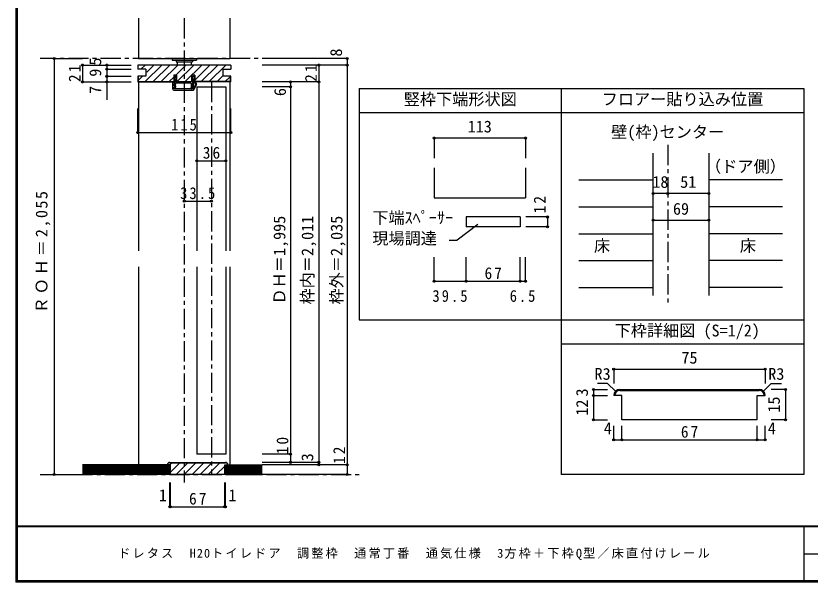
# Model space of a CAD drawing. Units: millimetres at full size, sheet at 1:5, with parts at other scales. Extents: x -973 to 977, y -718 to 696.
# Drawn here: x -973 to 10, y -701 to 0 of the extents above; entities that cross this region are included whole.
import ezdxf
from ezdxf.enums import TextEntityAlignment as Align

# ---------------------------------------------------------------- set-up
doc = ezdxf.new("R2010")
doc.units = ezdxf.units.MM
doc.header["$LTSCALE"] = 5
doc.header["$PDMODE"] = 32
doc.header["$PDSIZE"] = 2.5
doc.linetypes.add('CHAIN1', pattern=[8, 5, -1, 1, -1])
for name, color, linetype in [('0-0_補助線', 7, 'Continuous'), ('0-1_通り芯', 4, 'CHAIN1'), ('0-3_仕上げ', 7, 'Continuous'), ('0-4_枠', 3, 'Continuous'), ('0-6_扉', 6, 'Continuous'), ('0-7_金物', 7, 'Continuous'), ('0-A_文字', 3, 'Continuous'), ('0-B_寸法', 7, 'Continuous'), ('0-C_ハッチ', 4, 'Continuous'), ('1-4_枠', 3, 'Continuous'), ('1-B_寸法', 7, 'Continuous'), ('F-1_枠', 6, 'Continuous'), ('F-A_文字', 7, 'Continuous')]:
    doc.layers.add(name, color=color, linetype=linetype)
doc.styles.add('ＭＳ ゴシック', font='')
doc.styles.get('ＭＳ ゴシック').set_extended_font_data('MS Gothic')

msp = doc.modelspace()

# ---------------------------------------------------------------- linework, layer by layer
at = {"layer": '0-0_補助線', "color": 3}
for p, q in [((-822.422, -60.5), (-822.422, -65.5)), ((-707.422, -60.5), (-822.422, -60.5)), ((-812.422, -65.5), (-822.422, -65.5)), ((-812.422, -65.5), (-812.422, -74.5)), ((-717.422, -65.5), (-717.422, -74.5)), ((-717.422, -65.5), (-707.422, -65.5)), ((-707.422, -60.5), (-707.422, -65.5)), ((-812.422, -74.5), (-822.422, -74.5)), ((-822.422, -74.5), (-822.422, -81.5)), ((-751.901, -73), (-755.601, -73)), ((-755.601, -81.5), (-755.601, -73)), ((-751.901, -73), (-751.901, -81.5)), ((-707.422, -74.5), (-717.422, -74.5)), ((-707.922, -81), (-707.922, -74.5)), ((-707.422, -81.5), (-707.422, -74.5)), ((-822.422, -81.5), (-777.901, -81.5)), ((-755.601, -81.5), (-774.201, -81.5)), ((-707.922, -81), (-751.901, -81)), ((-707.422, -81.5), (-751.901, -81.5)), ((-342.693, -187.826), (-342.693, -224.786))]:
    msp.add_line(p, q, dxfattribs=at)
at = {"layer": '0-0_補助線', "color": 4}
for p, q in [((-818.508, -65.5), (-813.508, -60.5)), ((-813.209, -81), (-792.709, -60.5)), ((-811.422, -69.313), (-802.608, -60.5)), ((-803.309, -81), (-782.809, -60.5)), ((-793.41, -81), (-772.91, -60.5)), ((-775.51, -73), (-763.01, -60.5)), ((-773.611, -81), (-753.111, -60.5)), ((-763.711, -81), (-743.211, -60.5)), ((-751.901, -79.089), (-733.312, -60.5)), ((-743.912, -81), (-723.412, -60.5)), ((-734.013, -81), (-713.513, -60.5)), ((-821.922, -79.814), (-816.608, -74.5)), ((-783.51, -81), (-777.901, -75.391)), ((-724.113, -81), (-717.613, -74.5)), ((-714.214, -81), (-707.922, -74.708)), ((-822.422, -144.245), (-822.422, -114.383)), ((-707.422, -144.245), (-707.422, -114.383)), ((-822.422, -144.245), (-707.422, -144.245)), ((-342.693, -150.894), (-342.693, -175.894)), ((-315.303, -248.695), (-342.385, -248.695)), ((-315.303, -248.695), (-315.303, -260.695)), ((-315.303, -260.695), (-342.385, -260.695)), ((-455.693, -328.343), (-455.693, -298.335)), ((-416.193, -328.343), (-416.193, -298.335)), ((-349.193, -328.343), (-349.193, -298.335)), ((-342.693, -328.343), (-342.693, -298.335)), ((-455.693, -328.343), (-416.193, -328.343)), ((-416.193, -328.343), (-349.193, -328.343)), ((-349.193, -328.343), (-342.693, -328.343))]:
    msp.add_line(p, q, dxfattribs=at)
at = {"layer": '0-0_補助線'}
for p, q in [((-776.751, -77), (-777.901, -77)), ((-776.751, -81.5), (-776.751, -77)), ((-755.301, -77), (-753.801, -74)), ((-755.301, -77), (-754.551, -77)), ((-754.551, -77), (-754.551, -81.5)), ((-753.801, -74), (-751.901, -77)), ((-753.051, -82.2), (-753.051, -77)), ((-753.051, -77), (-751.901, -77)), ((-779.051, -90.5), (-779.051, -81.8)), ((-778.526, -81.602), (-777.076, -83.502)), ((-777.301, -84), (-777.551, -84)), ((-777.538, -84.387), (-777.065, -86.105)), ((-777.251, -84), (-777.001, -84)), ((-776.249, -84.834), (-775.937, -85.695)), ((-775.801, -83.5), (-775.801, -84)), ((-757.051, -83), (-775.301, -83)), ((-754.551, -81.5), (-775.251, -81.5)), ((-756.001, -86.469), (-756.819, -89.092)), ((-756.551, -83.5), (-756.551, -85.46)), ((-754.706, -87.017), (-755.483, -89.509)), ((-755.151, -83), (-755.151, -85.337)), ((-754.051, -83), (-755.151, -83)), ((-753.751, -84), (-755.003, -85.203)), ((-754.601, -86), (-754.551, -86)), ((-754.551, -90), (-754.551, -86)), ((-754.051, -82.2), (-754.051, -83)), ((-753.051, -82.2), (-754.051, -82.2)), ((-751.551, -82.9), (-754.051, -82.9)), ((-753.051, -84), (-753.751, -84)), ((-751.551, -82.2), (-753.051, -82.2)), ((-753.051, -91), (-753.051, -84)), ((-750.567, -84.491), (-753.051, -89.44)), ((-749.941, -84.805), (-753.051, -91)), ((-778.051, -91.5), (-753.551, -91.5)), ((-754.551, -90), (-777.551, -90)), ((-416.193, -248.695), (-416.193, -260.695)), ((-349.193, -248.695), (-416.193, -248.695)), ((-349.193, -248.695), (-349.193, -260.695)), ((-401.538, -257.9), (-427.338, -277.249)), ((-349.193, -260.695), (-416.193, -260.695)), ((-437.183, -277.249), (-427.338, -277.249))]:
    msp.add_line(p, q, dxfattribs=at)
at = {"layer": '0-0_補助線', "color": 6}
msp.add_line((-749.422, -87.5), (-713.422, -87.5), dxfattribs=at)
at = {"layer": '0-0_補助線', "color": 3}
for points in [[(-821.922, -74.5), (-821.922, -81), (-777.901, -81)], [(-774.201, -81.5), (-774.201, -73), (-777.901, -73), (-777.901, -81.5)], [(-455.693, -187.826), (-455.693, -224.786), (-342.693, -224.786)]]:
    msp.add_lwpolyline(points, dxfattribs=at)
at = {"layer": '0-0_補助線'}
for points in [[(-774.501, -77), (-776.001, -74), (-777.901, -77)], [(-774.501, -77), (-775.251, -77), (-775.251, -81.5)], [(-777.551, -90), (-777.551, -87.9), (-775.551, -87.9), (-775.551, -86.7), (-777.551, -86.7), (-777.551, -84)], [(-776.751, -81.5), (-777.001, -81.5), (-777.001, -84)]]:
    msp.add_lwpolyline(points, dxfattribs=at)
at = {"layer": '0-0_補助線', "color": 4}
msp.add_lwpolyline([(-342.693, -150.894), (-455.693, -150.894), (-455.693, -175.894)], dxfattribs=at)
at = {"layer": '0-0_補助線'}
for centre, radius, start, end in [((-778.751, -81.8), 0.3, 41.34778, 180), ((-777.251, -84.3), 0.3, 90, 196.79003), ((-777.301, -83.7), 0.3, 270, 41.34778), ((-776.501, -85.9), 0.6, 196.79003, 270), ((-776.501, -85.9), 0.6, 270, 23.33765), ((-776.801, -84), 1, 303.47738, 0), ((-775.301, -83.5), 0.5, 90, 180), ((-757.051, -83.5), 0.5, 0, 90), ((-755.351, -85.46), 1.2, 180, 237.21126), ((-754.351, -85.337), 0.8, 180, 221.40962), ((-754.601, -85.5), 0.5, 143.61521, 270), ((-755.851, -86.66), 1.2, 342.67017, 41.40962), ((-751.551, -84), 1.8, 333.42485, 90), ((-751.551, -84), 1.1, 333.42485, 90), ((-778.051, -90.5), 1, 180, 270), ((-756.151, -89.3), 0.7, 162.67017, 342.67017), ((-753.551, -91), 0.5, 270, 0)]:
    msp.add_arc(centre, radius, start, end, dxfattribs=at)
for p in [(-822.422, -144.245), (-707.422, -144.245), (-455.693, -150.894), (-342.693, -150.894), (-315.303, -248.695), (-315.303, -260.695), (-455.693, -328.343), (-416.193, -328.343), (-349.193, -328.343), (-342.693, -328.343)]:
    msp.add_point(p, dxfattribs=at)
at = {"layer": '0-1_通り芯'}
for p, q in [((-764.922, -2.5), (-764.922, -577.5)), ((-563.422, -52.5), (-943.333, -52.5)), ((-731.422, -81.5), (-731.422, -567.5)), ((-166.669, -159.5), (-166.669, -356.007)), ((-943.333, -567.5), (-547.605, -567.5))]:
    msp.add_line(p, q, dxfattribs=at)
at = {"layer": '0-3_仕上げ'}
for p, q in [((-821.422, -2.5), (-821.422, -52.5)), ((-708.422, -2.5), (-708.422, -52.5)), ((-821.422, -52.5), (-708.422, -52.5)), ((-782.922, -557), (-890.833, -557)), ((-782.922, -558.5), (-890.833, -558.5)), ((-782.922, -560), (-890.833, -560)), ((-713.922, -557), (-668.422, -557)), ((-713.922, -558.5), (-668.422, -558.5)), ((-713.922, -560), (-668.422, -560)), ((-782.922, -561.5), (-890.833, -561.5)), ((-782.922, -563), (-890.833, -563)), ((-782.922, -564.5), (-890.833, -564.5)), ((-782.922, -566), (-890.833, -566)), ((-713.922, -561.5), (-668.422, -561.5)), ((-713.922, -563), (-668.422, -563)), ((-713.922, -564.5), (-668.422, -564.5)), ((-713.922, -566), (-668.422, -566))]:
    msp.add_line(p, q, dxfattribs=at)
at = {"layer": '0-3_仕上げ', "color": 4}
for p, q in [((-276.669, -202.801), (-184.669, -202.801)), ((-24.539, -202.801), (-115.669, -202.801)), ((-276.669, -236.103), (-184.669, -236.103)), ((-24.539, -236.103), (-115.669, -236.103)), ((-276.669, -269.404), (-184.669, -269.404)), ((-24.539, -269.404), (-115.669, -269.404)), ((-276.669, -302.706), (-184.669, -302.706)), ((-24.539, -302.706), (-115.669, -302.706)), ((-276.669, -336.007), (-184.669, -336.007)), ((-24.539, -336.007), (-115.669, -336.007))]:
    msp.add_line(p, q, dxfattribs=at)
at = {"layer": '0-3_仕上げ', "color": 2}
for p, q in [((-782.922, -555.5), (-890.833, -555.5)), ((-782.922, -555.5), (-782.922, -567.5)), ((-713.922, -555.5), (-713.922, -567.5)), ((-713.922, -555.5), (-668.422, -555.5)), ((-782.922, -567.5), (-890.833, -567.5)), ((-713.922, -567.5), (-668.422, -567.5))]:
    msp.add_line(p, q, dxfattribs=at)
at = {"layer": '0-4_枠', "color": 4}
for p, q in [((-821.422, -81.5), (-821.422, -290.5)), ((-708.422, -81.5), (-708.422, -290.5)), ((-821.422, -310.5), (-821.422, -555.5)), ((-708.422, -310.5), (-708.422, -555.5))]:
    msp.add_line(p, q, dxfattribs=at)
at = {"layer": '0-4_枠'}
for p, q in [((-184.669, -346.007), (-184.669, -169.5)), ((-115.669, -169.5), (-115.669, -346.007)), ((-781.922, -555.5), (-785.922, -555.5)), ((-782.922, -552.5), (-713.922, -552.5)), ((-782.922, -553), (-713.922, -553)), ((-781.922, -567.5), (-781.922, -555.5)), ((-714.922, -567.5), (-781.922, -567.5))]:
    msp.add_line(p, q, dxfattribs=at)
msp.add_lwpolyline([(-714.922, -567.5), (-714.922, -555.5), (-710.922, -555.5)], dxfattribs=at)
for centre, radius, start, end in [((-782.922, -555.5), 3, 90, 180), ((-782.922, -555.5), 2.5, 90, 180), ((-713.922, -555.5), 3, 0, 90), ((-713.922, -555.5), 2.5, 0, 90)]:
    msp.add_arc(centre, radius, start, end, dxfattribs=at)
at = {"layer": '0-6_扉'}
for p, q in [((-749.422, -87.5), (-749.422, -290.5)), ((-713.422, -87.5), (-713.422, -290.5)), ((-749.422, -310.5), (-749.422, -542.5)), ((-713.422, -310.5), (-713.422, -542.5)), ((-713.422, -542.5), (-749.422, -542.5))]:
    msp.add_line(p, q, dxfattribs=at)
at = {"layer": '0-7_金物'}
for p, q in [((-779.922, -52.5), (-779.922, -54.5)), ((-779.922, -52.5), (-749.922, -52.5)), ((-779.922, -54.5), (-749.922, -54.5)), ((-774.922, -54.5), (-774.922, -56.5)), ((-774.922, -56.5), (-754.922, -56.5)), ((-773.922, -56.5), (-773.922, -60.5)), ((-755.922, -60.5), (-755.922, -56.5)), ((-754.922, -54.5), (-754.922, -56.5)), ((-749.922, -52.5), (-749.922, -54.5))]:
    msp.add_line(p, q, dxfattribs=at)
at = {"layer": '0-A_文字'}
for p, q in [((-548.347, -89.5), (-548.347, -376.007)), ((1.653, -89.5), (1.653, -567.5)), ((-298.347, -119.5), (-548.347, -119.5)), ((1.653, -119.5), (-298.347, -119.5)), ((-298.347, -341.825), (-298.347, -376.007)), ((-548.347, -376.007), (-298.347, -376.007)), ((-298.347, -376.007), (1.653, -376.007)), ((1.653, -406.007), (-298.347, -406.007)), ((1.653, -567.5), (-298.347, -567.5))]:
    msp.add_line(p, q, dxfattribs=at)
for points in [[(-548.347, -89.5), (-298.347, -89.5), (1.653, -89.5)], [(-298.347, -89.5), (-298.347, -376.007), (-298.347, -567.5)]]:
    msp.add_lwpolyline(points, dxfattribs=at)
at = {"layer": '0-B_寸法', "color": 4}
for p, q in [((-925.833, -52.5), (-890.833, -52.5)), ((-925.833, -52.5), (-925.833, -567.5)), ((-563.422, -52.5), (-668.422, -52.5)), ((-563.422, -52.5), (-563.422, -567.5)), ((-890.833, -60.5), (-830.833, -60.5)), ((-890.833, -60.5), (-890.833, -81.5)), ((-860.833, -60.5), (-860.833, -103.65)), ((-860.833, -65.5), (-830.833, -65.5)), ((-563.422, -60.5), (-668.422, -60.5)), ((-598.422, -60.5), (-598.422, -555.5)), ((-860.833, -74.5), (-830.833, -74.5)), ((-890.833, -81.5), (-830.833, -81.5)), ((-598.422, -81.5), (-668.422, -81.5)), ((-633.422, -87.5), (-668.422, -87.5)), ((-633.422, -81.5), (-633.422, -552.5)), ((-749.422, -179.191), (-713.422, -179.191)), ((-115.669, -219.452), (-184.669, -219.452)), ((-764.922, -229.191), (-731.422, -229.191)), ((-184.669, -252.753), (-115.669, -252.753)), ((-633.422, -542.5), (-668.422, -542.5)), ((-598.422, -552.5), (-668.422, -552.5)), ((-563.422, -555.5), (-668.422, -555.5)), ((-925.833, -567.5), (-890.833, -567.5)), ((-563.422, -567.5), (-668.422, -567.5)), ((-782.922, -607.5), (-782.922, -577.5)), ((-781.922, -607.5), (-781.922, -577.5)), ((-714.922, -607.5), (-714.922, -577.5)), ((-713.922, -607.5), (-713.922, -577.5)), ((-782.922, -607.5), (-781.922, -607.5)), ((-781.922, -607.5), (-714.922, -607.5)), ((-714.922, -607.5), (-713.922, -607.5))]:
    msp.add_line(p, q, dxfattribs=at)
at = {"layer": '0-B_寸法'}
for p in [(-925.833, -52.5), (-563.422, -52.5), (-890.833, -60.5), (-860.833, -60.5), (-860.833, -65.5), (-598.422, -60.5), (-563.422, -60.5), (-860.833, -74.5), (-890.833, -81.5), (-860.833, -81.5), (-633.422, -81.5), (-633.422, -87.5), (-598.422, -81.5), (-749.422, -179.191), (-713.422, -179.191), (-184.669, -219.452), (-166.669, -219.452), (-115.669, -219.452), (-764.922, -229.191), (-731.422, -229.191), (-184.669, -252.753), (-115.669, -252.753), (-633.422, -542.5), (-633.422, -552.5), (-598.422, -552.5), (-598.422, -555.5), (-563.422, -555.5), (-925.833, -567.5), (-563.422, -567.5), (-782.922, -607.5), (-781.922, -607.5), (-714.922, -607.5), (-713.922, -607.5)]:
    msp.add_point(p, dxfattribs=at)
at = {"layer": '0-C_ハッチ'}
for p, q in [((-782.657, -555.5), (-780.157, -553)), ((-781.922, -564.664), (-770.258, -553)), ((-774.858, -567.5), (-760.358, -553)), ((-764.959, -567.5), (-750.459, -553)), ((-755.059, -567.5), (-740.559, -553)), ((-745.16, -567.5), (-730.66, -553)), ((-735.26, -567.5), (-720.76, -553)), ((-725.361, -567.5), (-714.922, -557.061))]:
    msp.add_line(p, q, dxfattribs=at)
at = {"layer": '1-4_枠'}
for p, q in [((-223.478, -469.688), (-233.478, -469.688)), ((-225.978, -462.188), (-53.478, -462.188)), ((-225.978, -463.438), (-53.478, -463.438)), ((-223.478, -499.688), (-223.478, -469.688)), ((-55.978, -469.688), (-45.978, -469.688)), ((-55.978, -499.688), (-55.978, -469.688)), ((-55.978, -499.688), (-223.478, -499.688))]:
    msp.add_line(p, q, dxfattribs=at)
for centre, radius, start, end in [((-225.978, -469.688), 7.5, 90, 180), ((-225.978, -469.688), 6.25, 90, 180), ((-53.478, -469.688), 7.5, 0, 90), ((-53.478, -469.688), 6.25, 0, 90)]:
    msp.add_arc(centre, radius, start, end, dxfattribs=at)
at = {"layer": '1-B_寸法', "color": 4}
for p, q in [((-233.478, -437.188), (-233.478, -454.688)), ((-233.478, -437.188), (-45.978, -437.188)), ((-45.978, -437.188), (-45.978, -454.688)), ((-240.978, -454.688), (-253.478, -454.688)), ((-231.281, -464.385), (-240.978, -454.688)), ((-48.175, -464.385), (-38.478, -454.688)), ((-38.478, -454.688), (-25.978, -454.688)), ((-258.478, -462.188), (-240.978, -462.188)), ((-258.478, -469.688), (-240.978, -469.688)), ((-20.978, -462.188), (-38.691, -462.188)), ((-20.978, -462.188), (-20.978, -499.688)), ((-20.978, -499.688), (-38.691, -499.688)), ((-233.478, -524.688), (-233.478, -507.188)), ((-223.478, -524.688), (-223.478, -507.188)), ((-55.978, -524.688), (-55.978, -507.188)), ((-45.978, -524.688), (-45.978, -507.188)), ((-233.478, -524.688), (-45.978, -524.688))]:
    msp.add_line(p, q, dxfattribs=at)
msp.add_lwpolyline([(-258.478, -462.188), (-258.478, -499.688), (-240.978, -499.688)], dxfattribs=at)
at = {"layer": '1-B_寸法'}
for p in [(-233.478, -437.188), (-45.978, -437.188), (-258.478, -462.188), (-20.978, -462.188), (-258.478, -469.688), (-258.478, -499.688), (-20.978, -499.688), (-233.478, -524.688), (-223.478, -524.688), (-55.978, -524.688), (-45.978, -524.688)]:
    msp.add_point(p, dxfattribs=at)
at = {"layer": 'F-1_枠'}
for p, q in [((-973.347, 695.833), (-973.347, -700.833)), ((-972.514, 695.833), (-972.514, -700.833)), ((-971.68, 695.833), (-971.68, -700.833)), ((976.653, -631.667), (-973.347, -631.667)), ((976.653, -632.5), (-973.347, -632.5)), ((1.653, -632.5), (1.653, -699.167)), ((1.653, -665.833), (974.986, -665.834)), ((976.653, -699.167), (-973.347, -699.167)), ((976.653, -700), (-973.347, -700)), ((976.653, -700.833), (-973.347, -700.833))]:
    msp.add_line(p, q, dxfattribs=at)

# ---------------------------------------------------------------- texts
at = {"layer": '0-0_補助線', "style": 'ＭＳ ゴシック'}
for s, p in [('113', (-414.193, -148.394)), ('下端ｽﾍﾟｰｻｰ', (-532.274, -261.298)), ('現場調達', (-532.274, -286.893))]:
    msp.add_text(s, height=14.66, dxfattribs=at).set_placement(p, align=Align.BOTTOM_LEFT)
at = {"layer": '0-0_補助線', "char_height": 14.66, "attachment_point": 7, "style": 'ＭＳ ゴシック'}
for s, insert in [('\\T1.27;\\W0.9;115', (-781.172, -141.745)), ('\\T1.27;\\W0.95;67', (-393.318, -325.843)), ('\\T1.28;\\W0.9;39.5', (-457.818, -353.969)), ('\\T1.27;\\W0.9;6.5', (-362.193, -353.969))]:
    msp.add_mtext(s, dxfattribs=dict(at, insert=insert))
at = {"layer": '0-0_補助線', "insert": (-317.803, -244.122), "char_height": 14.66, "attachment_point": 7, "rotation": 90, "style": 'ＭＳ ゴシック'}
msp.add_mtext('\\T1.27;\\W0.95;12', dxfattribs=at)
at = {"layer": '0-A_文字', "color": 7, "style": 'ＭＳ ゴシック'}
for s, p in [('竪枠下端形状図', (-493.347, -114.5)), ('フロアー貼り込み位置', (-248.347, -114.5)), ('壁(枠)センター', (-236.669, -155.091)), ('（ドア側）', (-120.378, -197.835)), ('床', (-257.919, -296.055)), ('床', (-77.36, -296.055)), ('下枠詳細図 (S=1/2)', (-232.356, -401.007))]:
    msp.add_text(s, height=14.66, dxfattribs=at).set_placement(p, align=Align.BOTTOM_LEFT)
at = {"layer": '0-B_寸法', "style": 'ＭＳ ゴシック'}
for s, p in [('8', (-565.333, -50.069)), ('5', (-863.333, -61.204)), ('9', (-863.333, -75)), ('7', (-863.333, -96.337)), ('6', (-634.709, -98.993)), ('ＤＨ＝1,995', (-635.459, -357)), ('枠内＝2,011', (-600.779, -357)), ('枠外＝2,035', (-564.765, -357)), ('3', (-600.922, -551.25))]:
    msp.add_text(s, height=14.66, rotation=90, dxfattribs=at).set_placement(p, align=Align.BOTTOM_LEFT)
for s, p in [('18', (-185.669, -216.952)), ('51', (-151.169, -216.952)), ('69', (-160.169, -250.253)), ('1', (-796.422, -605)), ('1', (-710.422, -605))]:
    msp.add_text(s, height=14.66, dxfattribs=at).set_placement(p, align=Align.BOTTOM_LEFT)
at = {"layer": '0-B_寸法', "char_height": 14.66, "attachment_point": 7, "rotation": 90, "style": 'ＭＳ ゴシック'}
for s, insert in [('\\T1.27;\\W0.95;21', (-893.333, -81.63)), ('\\T1.27;\\W0.95;21', (-600.922, -81.334)), ('\\T1.18;ＲＯＨ＝2,055', (-930.474, -368)), ('\\T1.27;\\W0.95;10', (-635.922, -542.5)), ('\\T1.27;\\W0.95;12', (-565.922, -554.496))]:
    msp.add_mtext(s, dxfattribs=dict(at, insert=insert))
at = {"layer": '0-B_寸法', "char_height": 14.66, "attachment_point": 7, "style": 'ＭＳ ゴシック'}
for s, insert in [('\\T1.27;\\W0.95;36', (-742.047, -176.691)), ('\\T1.28;\\W0.9;33.5', (-770.047, -226.691)), ('\\T1.27;\\W0.95;67', (-759.047, -605))]:
    msp.add_mtext(s, dxfattribs=dict(at, insert=insert))
at = {"layer": '1-B_寸法', "style": 'ＭＳ ゴシック'}
for s, p in [('75', (-149.728, -434.688)), ('R3', (-257.228, -454.688)), ('R3', (-42.228, -454.688)), ('4', (-245.766, -522.188)), ('4', (-42.79, -522.188))]:
    msp.add_text(s, height=14.66, dxfattribs=at).set_placement(p, align=Align.BOTTOM_LEFT)
for s, p in [('3', (-260.978, -470.938)), ('12', (-260.978, -494.688)), ('15', (-23.478, -490.938))]:
    msp.add_text(s, height=14.66, rotation=90, dxfattribs=at).set_placement(p, align=Align.BOTTOM_LEFT)
at = {"layer": '1-B_寸法', "insert": (-150.353, -522.188), "char_height": 14.66, "attachment_point": 7, "style": 'ＭＳ ゴシック'}
msp.add_mtext('\\T1.27;\\W0.95;67', dxfattribs=at)
at = {"layer": 'F-A_文字', "insert": (-846.68, -673.333), "char_height": 11, "attachment_point": 7, "style": 'ＭＳ ゴシック'}
msp.add_mtext('\\T1.18;ドレタス\u3000H20トイレドア\u3000調整枠\u3000通常丁番\u3000通気仕様\u30003方枠＋下枠Q型／床直付けレール', dxfattribs=at)

doc.saveas('drawing.dxf')
